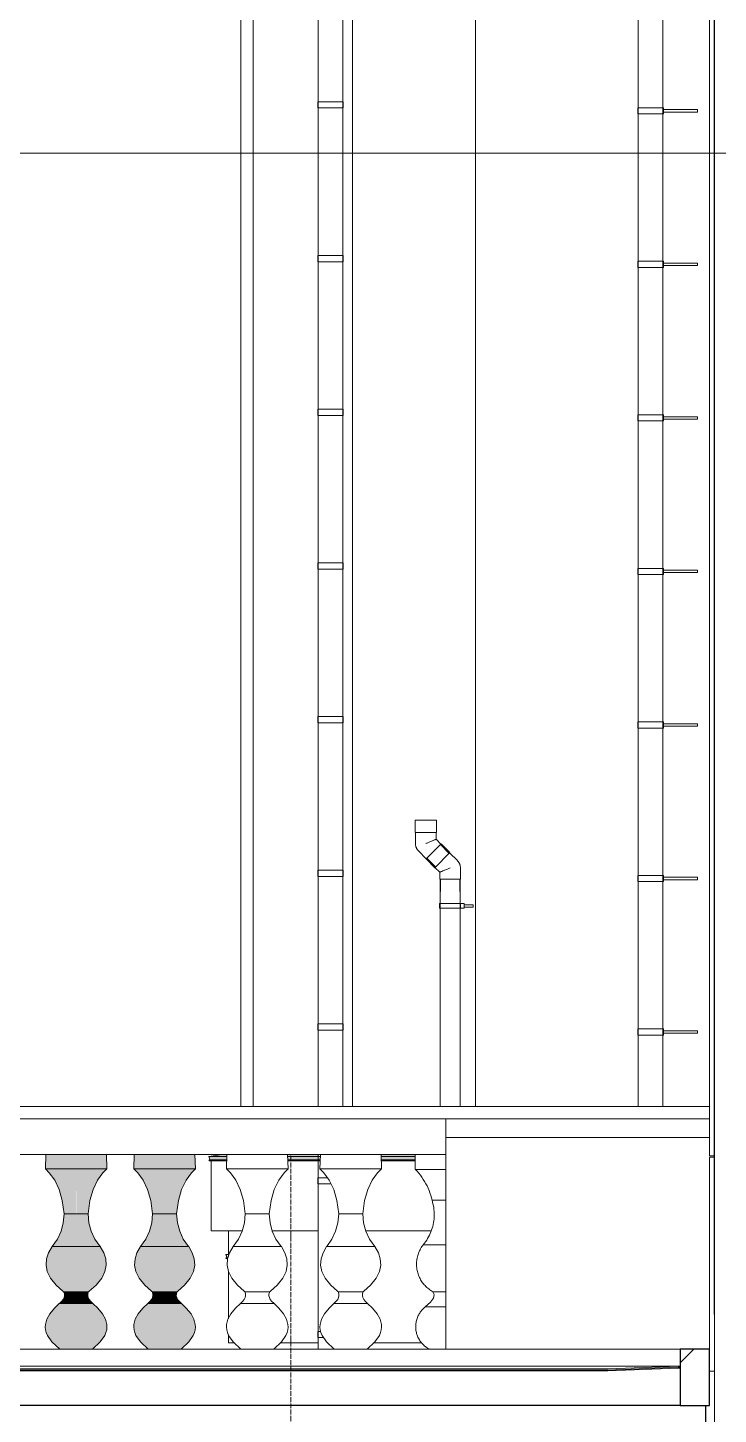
# Model space of a CAD drawing. Header units: millimetres. Extents: x -3929 to 624051, y 52832 to 514950.
# Drawn here: x 482656 to 485465, y 116471 to 122105 of the extents above; entities that cross this region are included whole.
import ezdxf

# ---------------------------------------------------------------- set-up
doc = ezdxf.new("R2010")
doc.units = ezdxf.units.MM
doc.linetypes.add('ADSK_Линия сетки', pattern=[25, 20, -2.5, 0, -2.5])
for name, color, linetype, lineweight in [('Крыша', 7, 'Continuous', 9), ('Обобщенные модели', 7, 'Continuous', 18), ('Ограждение', 7, 'Continuous', 9), ('Оси', 253, 'Continuous', 9), ('Отметки', 7, 'Continuous', 9), ('Перекрытие', 7, 'Continuous', 18), ('Стены внутренние', 7, 'Continuous', 18), ('Стены наружные', 7, 'Continuous', 18), ('Стены несущие', 7, 'Continuous', 30), ('Стены отделка', 7, 'Continuous', 30), ('Стены штриховка', 7, 'Continuous', 9), ('ШТРИХОВКА', 252, 'Continuous', 15)]:
    doc.layers.add(name, color=color, linetype=linetype, lineweight=lineweight)

# ---------------------------------------------------------------- blocks, each defined once
blk = doc.blocks.new('Водосток - Тип 1 _карниз больше 490мм_-5158564-Разрез 2-2')
at = {"layer": 'Обобщенные модели'}
for p, q in [((106.1, 15291.1), (106.1, 4975)), ((206.1, 4975), (206.1, 15291.1)), ((104.1, 9058.1), (104.1, 9033.1)), ((104.1, 9058.1), (156.1, 9058.1)), ((104.1, 9033.1), (156.1, 9033.1)), ((156.1, 9058.1), (208.1, 9058.1)), ((156.1, 9033.1), (208.1, 9033.1)), ((208.1, 9033.1), (208.1, 9058.1)), ((104.1, 8433.6), (104.1, 8408.6)), ((104.1, 8433.6), (156.1, 8433.6)), ((104.1, 8408.6), (156.1, 8408.6)), ((156.1, 8433.6), (208.1, 8433.6)), ((156.1, 8408.6), (208.1, 8408.6)), ((208.1, 8408.6), (208.1, 8433.6)), ((104.1, 7809.1), (104.1, 7784.1)), ((104.1, 7809.1), (156.1, 7809.1)), ((104.1, 7784.1), (156.1, 7784.1)), ((156.1, 7809.1), (208.1, 7809.1)), ((156.1, 7784.1), (208.1, 7784.1)), ((208.1, 7784.1), (208.1, 7809.1)), ((104.1, 7184.5), (104.1, 7159.5)), ((104.1, 7184.5), (156.1, 7184.5)), ((104.1, 7159.5), (156.1, 7159.5)), ((156.1, 7184.5), (208.1, 7184.5)), ((156.1, 7159.5), (208.1, 7159.5)), ((208.1, 7159.5), (208.1, 7184.5)), ((104.1, 6560), (104.1, 6535)), ((104.1, 6560), (156.1, 6560)), ((156.1, 6560), (208.1, 6560)), ((208.1, 6535), (208.1, 6560)), ((104.1, 6535), (156.1, 6535)), ((156.1, 6535), (208.1, 6535)), ((104.1, 5935.4), (104.1, 5910.4)), ((104.1, 5935.4), (156.1, 5935.4)), ((156.1, 5935.4), (208.1, 5935.4)), ((208.1, 5910.4), (208.1, 5935.4)), ((104.1, 5910.4), (156.1, 5910.4)), ((156.1, 5910.4), (208.1, 5910.4)), ((104.1, 5310.9), (104.1, 5285.9)), ((104.1, 5310.9), (156.1, 5310.9)), ((156.1, 5310.9), (208.1, 5310.9)), ((208.1, 5285.9), (208.1, 5310.9)), ((104.1, 5285.9), (156.1, 5285.9)), ((156.1, 5285.9), (208.1, 5285.9)), ((106.1, 4780.9), (106.1, 3990)), ((104.1, 4686.3), (104.1, 4661.3)), ((104.1, 4686.3), (143.6, 4686.3)), ((104.1, 4661.3), (156.1, 4661.3)), ((156.1, 4661.3), (159.3, 4661.3)), ((104.1, 4061.8), (104.1, 4036.8)), ((104.1, 4061.8), (115.4, 4061.8)), ((104.1, 4036.8), (126.1, 4036.8))]:
    blk.add_line(p, q, dxfattribs=at)
blk = doc.blocks.new('Баляина_9 - Баляина_1-1040725-Разрез 2-2')
at = {"layer": 'Ограждение', "true_color": 0xfbfbf4}
for points in [[(-897.5, 4722.4), (-878.4, 4722.4), (-878.4, 4780.9), (-1001.6, 4780.9), (-1003.4, 4722.4), (-917, 4722.4)], [(-878.4, 4722.4), (-753.3, 4722.4), (-755.1, 4780.9), (-878.4, 4780.9)], [(-925.9, 4539.1), (-878.4, 4539.1), (-878.4, 4722.4), (-1003.4, 4722.4), (-965, 4675.5), (-955.6, 4657.7), (-940.4, 4617.7), (-931.2, 4576.6), (-926.2, 4541.5)], [(-857.2, 4539.1), (-830.8, 4539.1), (-822.1, 4592.6), (-814.6, 4622.6), (-799.9, 4660), (-789.3, 4679.9), (-753.3, 4722.4), (-878.4, 4722.4), (-877.9, 4539.1), (-857.4, 4539.1)], [(-793.9, 4407.3), (-782.3, 4407.3), (-800.7, 4434.8), (-818.6, 4473.9), (-826.4, 4502.7), (-830.8, 4539.1), (-878.4, 4539.1), (-878.4, 4407.3), (-799.4, 4407.3)], [(-912, 4223.1), (-878.4, 4223.1), (-878.4, 4407.3), (-974.5, 4407.1), (-995.4, 4367.8), (-1000.4, 4330.4), (-995, 4304.9), (-984.4, 4282.1), (-977.1, 4270.8), (-968.8, 4260.5), (-937.2, 4230), (-927.7, 4223.1), (-914.7, 4223.1)], [(-862.2, 4223.1), (-829, 4223.1), (-816.9, 4232.1), (-785.4, 4263), (-771.8, 4283), (-765.1, 4296.7), (-760.1, 4308.6), (-756.1, 4331.5), (-761.7, 4370.5), (-782.3, 4407.3), (-878.4, 4407.3), (-878.4, 4223.1), (-866.5, 4223.1)], [(-940.1, 3990), (-878.4, 3990), (-878.4, 4174.7), (-947, 4174.7), (-977.9, 4142.6), (-987, 4129.9), (-995.4, 4114.9), (-999, 4105.5), (-1003.6, 4084), (-1000.7, 4061.7), (-992.7, 4041.3), (-981.2, 4024.9), (-965.2, 4007), (-945.2, 3990), (-940.3, 3990)], [(-898.6, 4174.7), (-878.4, 4174.7), (-878.4, 4223.1), (-927.7, 4223.1), (-925.9, 4211.9), (-926.8, 4201), (-928.8, 4195.9), (-934.5, 4187.3), (-944.4, 4177), (-947, 4174.7), (-900.9, 4174.7)], [(-842.8, 4174.7), (-809.7, 4174.7), (-822.4, 4187.4), (-827.9, 4195.7), (-829.3, 4199.7), (-830.9, 4210), (-830.6, 4215.1), (-829, 4223.1), (-878.4, 4223.1), (-878.4, 4174.7), (-852, 4174.7)], [(-831, 3990), (-811.5, 3990), (-785.5, 4013.5), (-769.8, 4032), (-762.1, 4044.7), (-754.4, 4067.5), (-753.1, 4084.4), (-760.5, 4113.2), (-767.2, 4125.9), (-779, 4142.9), (-790.4, 4155.4), (-809.7, 4174.7), (-878.4, 4174.7), (-878.4, 3990), (-831.5, 3990)]]:
    blk.add_hatch(color=7, dxfattribs=at).paths.add_polyline_path(points)
h = blk.add_hatch(color=7, dxfattribs=at)
h.paths.add_polyline_path([(-904.8, 4407.3), (-878.4, 4407.3), (-878.4, 4539.1), (-925.9, 4539.1), (-931, 4499.3), (-939.6, 4468.6), (-960.6, 4427.5), (-974.4, 4407.3), (-911.7, 4407.3)])
h.paths.add_polyline_path([(-927.5, 4499.3), (-927.5, 4499.3), (-926.2, 4530.3)])
at = {"layer": 'Ограждение'}
for p, q in [((-1001.6, 4780.9), (-1003.4, 4722.4)), ((-753.3, 4722.4), (-755.1, 4780.9)), ((-1003.4, 4722.4), (-878.4, 4722.4)), ((-878.4, 4722.4), (-753.3, 4722.4)), ((-927.1, 4539.1), (-878.4, 4539.1)), ((-878.4, 4539.1), (-829.6, 4539.1)), ((-975.9, 4407.3), (-878.4, 4407.3)), ((-878.4, 4407.3), (-780.9, 4407.3)), ((-947, 4174.7), (-878.4, 4174.7)), ((-929, 4223.1), (-878.4, 4223.1)), ((-878.4, 4223.1), (-827.7, 4223.1)), ((-878.4, 4174.7), (-809.7, 4174.7))]:
    blk.add_line(p, q, dxfattribs=at)
at = {"layer": 'Ограждение', "flags": 128}
for points in [[(-927.1, 4539.1), (-934.5, 4593.8), (-947.6, 4638.9), (-965.4, 4675.9), (-987.3, 4706.1), (-1003.4, 4722.4)], [(-829.6, 4539.1), (-822.2, 4593.8), (-809.1, 4638.9), (-791.3, 4675.9), (-769.4, 4706.1), (-753.3, 4722.4)], [(-975.9, 4407.3), (-954.5, 4437), (-939.6, 4468.8), (-930.5, 4503), (-927.1, 4539.1)], [(-780.9, 4407.3), (-802.3, 4437), (-817.1, 4468.8), (-826.2, 4503), (-829.6, 4539.1)], [(-959.3, 4249.5), (-982.3, 4277.8), (-995.5, 4305), (-1000.6, 4331.1), (-998.8, 4356.1), (-990.9, 4381), (-976.4, 4406.5), (-975.9, 4407.3)], [(-797.4, 4249.5), (-774.4, 4277.8), (-761.2, 4305), (-756.2, 4331.1), (-757.9, 4356.1), (-765.8, 4381), (-780.3, 4406.5), (-780.9, 4407.3)], [(-959.3, 4249.5), (-931.8, 4225.7), (-930.2, 4224.5), (-929.4, 4223.8), (-929.1, 4223.4), (-929, 4223.1)], [(-797.4, 4249.5), (-824.9, 4225.7), (-826.5, 4224.5), (-827.3, 4223.8), (-827.6, 4223.4), (-827.7, 4223.1)], [(-945.2, 3990), (-976.8, 4018.7), (-994.9, 4045.1), (-999.7, 4056.7), (-1002.6, 4067.9), (-1003.7, 4078.9), (-1003.2, 4089.7), (-997.6, 4111.3), (-985.6, 4133.4), (-966.4, 4156.7), (-947, 4174.7)], [(-938.2, 4182.9), (-945.1, 4176.4), (-947, 4174.7)], [(-938.2, 4182.9), (-931.3, 4191.4), (-927.6, 4198.9), (-926, 4205.9), (-926, 4212.8), (-927.6, 4219.8), (-929, 4223.1)], [(-818.5, 4182.9), (-825.4, 4191.4), (-829.1, 4198.9), (-830.8, 4205.9), (-830.7, 4212.8), (-829.1, 4219.8), (-827.7, 4223.1)], [(-818.5, 4182.9), (-811.6, 4176.4), (-809.7, 4174.7)], [(-811.5, 3990), (-779.9, 4018.7), (-761.8, 4045.1), (-757, 4056.7), (-754.1, 4067.9), (-753, 4078.9), (-753.5, 4089.7), (-759.2, 4111.3), (-771.1, 4133.4), (-790.4, 4156.7), (-809.7, 4174.7)]]:
    blk.add_lwpolyline(points, dxfattribs=at)
blk = doc.blocks.new('Баляина_11 - Баляина_1-1040763-Разрез 2-2')
at = {"layer": 'Ограждение', "true_color": 0xfbfbf4}
for points in [[(-557, 4722.4), (-518.4, 4722.4), (-518.4, 4780.9), (-641.6, 4780.9), (-643.4, 4722.4), (-566.8, 4722.4)], [(-444.8, 4722.4), (-393.3, 4722.4), (-395.1, 4780.9), (-518.4, 4780.9), (-518.4, 4722.4), (-456.6, 4722.4)], [(-528.9, 4539.1), (-518.4, 4539.1), (-518.4, 4722.4), (-643.4, 4722.4), (-605, 4675.5), (-595.6, 4657.7), (-580.4, 4617.7), (-571.2, 4576.6), (-565.9, 4539.1), (-529.8, 4539.1)], [(-497.2, 4539.1), (-470.8, 4539.1), (-462.1, 4592.6), (-454.6, 4622.6), (-439.9, 4660), (-429.3, 4679.9), (-393.3, 4722.4), (-518.4, 4722.4), (-517.9, 4539.1), (-497.4, 4539.1)], [(-451.3, 4407.3), (-422.3, 4407.3), (-440.7, 4434.8), (-458.6, 4473.9), (-466.4, 4502.7), (-470.8, 4539.1), (-518.4, 4539.1), (-518.4, 4407.3), (-455.7, 4407.3)], [(-549.1, 4223.1), (-518.4, 4223.1), (-518.4, 4407.3), (-614.5, 4407.1), (-635.4, 4367.8), (-640.4, 4330.4), (-635, 4304.9), (-622.8, 4279.4), (-617.1, 4270.8), (-606.6, 4258.3), (-577.2, 4230), (-566.8, 4223.1), (-554.7, 4223.1)], [(-518.4, 4223.1), (-469, 4223.1), (-455.7, 4233.3), (-424.7, 4264), (-411.8, 4283), (-405.1, 4296.7), (-400.1, 4308.6), (-396.1, 4331.5), (-401.7, 4370.5), (-422.3, 4407.3), (-518.4, 4407.3), (-518.4, 4226.2)], [(-544.8, 3990), (-518.4, 3990), (-518.4, 4174.7), (-587, 4174.7), (-617.9, 4142.6), (-627, 4129.9), (-635.4, 4114.9), (-639, 4105.5), (-643.6, 4084), (-640.7, 4061.7), (-632.7, 4041.3), (-621.2, 4024.9), (-605.2, 4007), (-585.2, 3990), (-556.4, 3990)], [(-577.9, 4174.7), (-518.4, 4174.7), (-518.4, 4223.1), (-567.7, 4223.1), (-565.9, 4211.9), (-566.9, 4200.7), (-568.8, 4195.9), (-574.5, 4187.3), (-584.4, 4177), (-586.1, 4174.7), (-581.8, 4174.7)], [(-455.7, 4174.7), (-450.2, 4175.1), (-462.4, 4187.4), (-467.9, 4195.7), (-469.3, 4199.7), (-470.9, 4210), (-470.6, 4215.1), (-469, 4223.1), (-518.4, 4223.1), (-518.4, 4174.7), (-456.6, 4174.7)], [(-456.4, 3990), (-451.5, 3990), (-425.5, 4013.5), (-409.8, 4032), (-402.1, 4044.7), (-394.4, 4067.5), (-393.1, 4084.4), (-400.5, 4113.2), (-407.2, 4125.9), (-419, 4142.9), (-430.4, 4155.4), (-449.7, 4174.7), (-518.4, 4174.7), (-518.4, 3990), (-456.6, 3990)]]:
    blk.add_hatch(color=7, dxfattribs=at).paths.add_polyline_path(points)
h = blk.add_hatch(color=7, dxfattribs=at)
h.paths.add_polyline_path([(-566.8, 4407.3), (-518.4, 4407.3), (-518.4, 4539.1), (-565.9, 4539.1), (-571, 4499.3), (-579.6, 4468.6), (-600.6, 4427.5), (-614.4, 4407.3), (-571.5, 4407.3)])
h.paths.add_polyline_path([(-567.5, 4499.3), (-567.5, 4499.3), (-566.8, 4516.5)])
at = {"layer": 'Ограждение'}
for p, q in [((-641.6, 4780.9), (-643.4, 4722.4)), ((-393.3, 4722.4), (-395.1, 4780.9)), ((-643.4, 4722.4), (-518.4, 4722.4)), ((-518.4, 4722.4), (-393.3, 4722.4)), ((-567.1, 4539.1), (-518.4, 4539.1)), ((-518.4, 4539.1), (-469.6, 4539.1)), ((-615.9, 4407.3), (-518.4, 4407.3)), ((-518.4, 4407.3), (-420.9, 4407.3)), ((-587, 4174.7), (-518.4, 4174.7)), ((-569, 4223.1), (-518.4, 4223.1)), ((-518.4, 4223.1), (-467.7, 4223.1)), ((-518.4, 4174.7), (-449.7, 4174.7))]:
    blk.add_line(p, q, dxfattribs=at)
at = {"layer": 'Ограждение', "flags": 128}
for points in [[(-567.1, 4539.1), (-574.5, 4593.8), (-587.6, 4638.9), (-605.4, 4675.9), (-627.3, 4706.1), (-643.4, 4722.4)], [(-469.6, 4539.1), (-462.2, 4593.8), (-449.1, 4638.9), (-431.3, 4675.9), (-409.4, 4706.1), (-393.3, 4722.4)], [(-615.9, 4407.3), (-594.5, 4437), (-579.6, 4468.8), (-570.5, 4503), (-567.1, 4539.1)], [(-420.9, 4407.3), (-442.3, 4437), (-457.1, 4468.8), (-466.2, 4503), (-469.6, 4539.1)], [(-599.3, 4249.5), (-622.3, 4277.8), (-635.5, 4305), (-640.6, 4331.1), (-638.8, 4356.1), (-630.9, 4381), (-616.4, 4406.5), (-615.9, 4407.3)], [(-437.4, 4249.5), (-414.4, 4277.8), (-401.2, 4305), (-396.2, 4331.1), (-397.9, 4356.1), (-405.8, 4381), (-420.3, 4406.5), (-420.9, 4407.3)], [(-599.3, 4249.5), (-571.8, 4225.7), (-570.2, 4224.5), (-569.4, 4223.8), (-569.1, 4223.4), (-569, 4223.1)], [(-437.4, 4249.5), (-464.9, 4225.7), (-466.5, 4224.5), (-467.3, 4223.8), (-467.6, 4223.4), (-467.7, 4223.1)], [(-585.2, 3990), (-616.8, 4018.7), (-634.9, 4045.1), (-639.7, 4056.7), (-642.6, 4067.9), (-643.7, 4078.9), (-643.2, 4089.7), (-637.6, 4111.3), (-625.6, 4133.4), (-606.4, 4156.7), (-587, 4174.7)], [(-578.2, 4182.9), (-585.1, 4176.4), (-587, 4174.7)], [(-578.2, 4182.9), (-571.3, 4191.4), (-567.6, 4198.9), (-566, 4205.9), (-566, 4212.8), (-567.6, 4219.8), (-569, 4223.1)], [(-458.5, 4182.9), (-465.4, 4191.4), (-469.1, 4198.9), (-470.8, 4205.9), (-470.7, 4212.8), (-469.1, 4219.8), (-467.7, 4223.1)], [(-458.5, 4182.9), (-451.6, 4176.4), (-449.7, 4174.7)], [(-451.5, 3990), (-419.9, 4018.7), (-401.8, 4045.1), (-397, 4056.7), (-394.1, 4067.9), (-393, 4078.9), (-393.5, 4089.7), (-399.2, 4111.3), (-411.1, 4133.4), (-430.4, 4156.7), (-449.7, 4174.7)]]:
    blk.add_lwpolyline(points, dxfattribs=at)
blk = doc.blocks.new('Баляина_12 - Баляина_1-1040782-Разрез 2-2')
at = {"layer": 'Ограждение'}
for p, q in [((-264.8, 4780.9), (-266.7, 4722.4)), ((-16.5, 4722.4), (-18.3, 4780.9)), ((-266.7, 4722.4), (-141.6, 4722.4)), ((-141.6, 4722.4), (-16.5, 4722.4)), ((-190.3, 4539.1), (-141.6, 4539.1)), ((-141.6, 4539.1), (-92.8, 4539.1)), ((-239.1, 4407.3), (-141.6, 4407.3)), ((-141.6, 4407.3), (-44.1, 4407.3)), ((-210.2, 4174.7), (-141.6, 4174.7)), ((-192.2, 4223.1), (-141.6, 4223.1)), ((-141.6, 4223.1), (-91, 4223.1)), ((-141.6, 4174.7), (-72.9, 4174.7))]:
    blk.add_line(p, q, dxfattribs=at)
at = {"layer": 'Ограждение', "flags": 128}
for points in [[(-190.3, 4539.1), (-197.7, 4593.8), (-210.8, 4638.9), (-228.6, 4675.9), (-250.5, 4706.1), (-266.7, 4722.4)], [(-92.8, 4539.1), (-85.4, 4593.8), (-72.3, 4638.9), (-54.5, 4675.9), (-32.6, 4706.1), (-16.5, 4722.4)], [(-239.1, 4407.3), (-217.7, 4437), (-202.8, 4468.8), (-193.7, 4503), (-190.3, 4539.1)], [(-44.1, 4407.3), (-65.5, 4437), (-80.4, 4468.8), (-89.4, 4503), (-92.8, 4539.1)], [(-222.5, 4249.5), (-245.5, 4277.8), (-258.7, 4305), (-263.8, 4331.1), (-262, 4356.1), (-254.1, 4381), (-239.6, 4406.5), (-239.1, 4407.3)], [(-60.7, 4249.5), (-37.7, 4277.8), (-24.4, 4305), (-19.4, 4331.1), (-21.1, 4356.1), (-29.1, 4381), (-43.5, 4406.5), (-44.1, 4407.3)], [(-222.5, 4249.5), (-195, 4225.7), (-193.4, 4224.5), (-192.7, 4223.8), (-192.3, 4223.4), (-192.2, 4223.1)], [(-60.7, 4249.5), (-88.2, 4225.7), (-89.7, 4224.5), (-90.5, 4223.8), (-90.8, 4223.4), (-91, 4223.1)], [(-208.4, 3990), (-240, 4018.7), (-258.2, 4045.1), (-262.9, 4056.7), (-265.8, 4067.9), (-266.9, 4078.9), (-266.4, 4089.7), (-260.8, 4111.3), (-248.8, 4133.4), (-229.6, 4156.7), (-210.2, 4174.7)], [(-201.4, 4182.9), (-208.4, 4176.4), (-210.2, 4174.7)], [(-201.4, 4182.9), (-194.5, 4191.4), (-190.8, 4198.9), (-189.2, 4205.9), (-189.2, 4212.8), (-190.9, 4219.8), (-192.2, 4223.1)], [(-81.7, 4182.9), (-88.6, 4191.4), (-92.3, 4198.9), (-94, 4205.9), (-93.9, 4212.8), (-92.3, 4219.8), (-91, 4223.1)], [(-81.7, 4182.9), (-74.8, 4176.4), (-72.9, 4174.7)], [(-74.8, 3990), (-43.2, 4018.7), (-25, 4045.1), (-20.2, 4056.7), (-17.3, 4067.9), (-16.2, 4078.9), (-16.7, 4089.7), (-22.4, 4111.3), (-34.3, 4133.4), (-53.6, 4156.7), (-72.9, 4174.7)]]:
    blk.add_lwpolyline(points, dxfattribs=at)
blk = doc.blocks.new('Баляина_13 - Баляина_1-1040801-Разрез 2-2')
at = {"layer": 'Ограждение'}
for p, q in [((115.2, 4780.9), (113.3, 4722.4)), ((363.5, 4722.4), (361.7, 4780.9)), ((113.3, 4722.4), (238.4, 4722.4)), ((238.4, 4722.4), (363.5, 4722.4)), ((189.7, 4539.1), (238.4, 4539.1)), ((238.4, 4539.1), (287.2, 4539.1)), ((140.9, 4407.3), (238.4, 4407.3)), ((238.4, 4407.3), (335.9, 4407.3)), ((169.8, 4174.7), (238.4, 4174.7)), ((187.8, 4223.1), (238.4, 4223.1)), ((238.4, 4223.1), (289, 4223.1)), ((238.4, 4174.7), (307.1, 4174.7))]:
    blk.add_line(p, q, dxfattribs=at)
at = {"layer": 'Ограждение', "flags": 128}
for points in [[(189.7, 4539.1), (182.3, 4593.8), (169.2, 4638.9), (151.4, 4675.9), (129.5, 4706.1), (113.3, 4722.4)], [(287.2, 4539.1), (294.6, 4593.8), (307.7, 4638.9), (325.5, 4675.9), (347.4, 4706.1), (363.5, 4722.4)], [(140.9, 4407.3), (162.3, 4437), (177.2, 4468.8), (186.3, 4503), (189.7, 4539.1)], [(335.9, 4407.3), (314.5, 4437), (299.6, 4468.8), (290.6, 4503), (287.2, 4539.1)], [(157.5, 4249.5), (134.5, 4277.8), (121.3, 4305), (116.2, 4331.1), (118, 4356.1), (125.9, 4381), (140.4, 4406.5), (140.9, 4407.3)], [(319.3, 4249.5), (342.3, 4277.8), (355.6, 4305), (360.6, 4331.1), (358.9, 4356.1), (350.9, 4381), (336.5, 4406.5), (335.9, 4407.3)], [(157.5, 4249.5), (185, 4225.7), (186.6, 4224.5), (187.3, 4223.8), (187.7, 4223.4), (187.8, 4223.1)], [(319.3, 4249.5), (291.8, 4225.7), (290.3, 4224.5), (289.5, 4223.8), (289.2, 4223.4), (289, 4223.1)], [(171.6, 3990), (140, 4018.7), (121.8, 4045.1), (117.1, 4056.7), (114.2, 4067.9), (113.1, 4078.9), (113.6, 4089.7), (119.2, 4111.3), (131.2, 4133.4), (150.4, 4156.7), (169.8, 4174.7)], [(178.6, 4182.9), (171.6, 4176.4), (169.8, 4174.7)], [(178.6, 4182.9), (185.5, 4191.4), (189.2, 4198.9), (190.8, 4205.9), (190.8, 4212.8), (189.1, 4219.8), (187.8, 4223.1)], [(298.3, 4182.9), (291.4, 4191.4), (287.7, 4198.9), (286, 4205.9), (286.1, 4212.8), (287.7, 4219.8), (289, 4223.1)], [(298.3, 4182.9), (305.2, 4176.4), (307.1, 4174.7)], [(305.2, 3990), (336.8, 4018.7), (355, 4045.1), (359.8, 4056.7), (362.7, 4067.9), (363.8, 4078.9), (363.3, 4089.7), (357.6, 4111.3), (345.7, 4133.4), (326.4, 4156.7), (307.1, 4174.7)]]:
    blk.add_lwpolyline(points, dxfattribs=at)
blk = doc.blocks.new('Балясина_1_10 - Балясина_1_2-1040828-Разрез 2-2')
at = {"layer": 'Ограждение'}
for p, q in [((500.9, 4780.9), (500.9, 4720.1)), ((500.9, 4720.1), (624.7, 4720.1)), ((624.7, 4594.5), (569.1, 4594.5)), ((624.7, 4413.7), (533.7, 4413.7)), ((624.7, 4223.1), (572.9, 4223.1)), ((624.7, 4161.4), (541.8, 4161.4))]:
    blk.add_line(p, q, dxfattribs=at)
at = {"layer": 'Ограждение', "flags": 128}
for points in [[(569.1, 4594.5), (566.7, 4604.6), (563.9, 4614.5), (560.7, 4624.2), (557.1, 4633.9), (553.1, 4643.4), (548.8, 4652.7), (544, 4661.9), (539, 4670.8), (533.5, 4679.6), (527.7, 4688.1), (521.6, 4696.4), (515.2, 4704.4), (508.4, 4712.2), (501.3, 4719.6), (500.9, 4720.1)], [(533.7, 4413.7), (538.5, 4419.7), (543.1, 4425.9), (547.4, 4432.3), (551.4, 4438.9), (555.2, 4445.6), (558.7, 4452.5), (561.9, 4459.4), (564.9, 4466.6), (567.5, 4473.8), (569.9, 4481.1), (572, 4488.5), (573.7, 4496), (575.2, 4503.6), (576.4, 4511.2), (577.2, 4518.9), (577.8, 4526.5), (578, 4534.2), (578, 4541.9), (577.6, 4549.6), (576.9, 4557.3), (576, 4564.9), (574.7, 4572.5), (573.1, 4580.1), (571.2, 4587.5), (569.1, 4594.5)], [(572.9, 4223.1), (568.4, 4225.6), (564.1, 4228.3), (559.9, 4231.1), (555.8, 4234.1), (551.9, 4237.2), (548, 4240.5), (544.3, 4244), (540.8, 4247.6), (537.4, 4251.4), (534.1, 4255.2), (531, 4259.2), (528.1, 4263.4), (525.3, 4267.6), (522.7, 4271.9), (520.3, 4276.4), (518, 4280.9), (516, 4285.6), (514.1, 4290.3), (512.4, 4295), (510.9, 4299.9), (509.6, 4304.8), (508.5, 4309.7), (507.6, 4314.7), (506.9, 4319.7), (506.4, 4324.8), (506.1, 4329.8), (506.1, 4334.9), (506.2, 4339.9), (506.5, 4345), (507, 4350), (507.7, 4355.1), (508.6, 4360), (509.7, 4365), (511, 4369.9), (512.5, 4374.7), (514.2, 4379.5), (516.1, 4384.2), (518.2, 4388.8), (520.4, 4393.3), (522.9, 4397.8), (525.5, 4402.1), (528.3, 4406.4), (531.2, 4410.5), (533.7, 4413.7)], [(541.8, 4161.4), (562.9, 4180.3), (575.2, 4196.9), (578.5, 4211.2), (572.9, 4223.1)], [(572.9, 4223.1), (578.5, 4211.2), (575.2, 4196.9), (562.9, 4180.3), (541.8, 4161.4)], [(557.4, 3990), (555.9, 3990.8), (552.3, 3992.9), (548.9, 3995), (545.5, 3997.4), (542.2, 3999.8), (539, 4002.4), (535.9, 4005.2), (533, 4008), (530.1, 4011), (527.4, 4014), (524.8, 4017.2), (522.3, 4020.5), (519.9, 4023.9), (517.7, 4027.3), (515.7, 4030.9), (513.7, 4034.5), (512, 4038.2), (510.3, 4042), (508.9, 4045.8), (507.5, 4049.7), (506.4, 4053.7), (505.4, 4057.6), (504.5, 4061.7), (503.8, 4065.7), (503.3, 4069.8), (503, 4073.9), (502.8, 4078), (502.7, 4082.1), (502.9, 4086.2), (503.2, 4090.3), (503.6, 4094.4), (504.2, 4098.5), (505, 4102.5), (506, 4106.5), (507.1, 4110.5), (508.4, 4114.4), (509.8, 4118.2), (511.3, 4122), (513.1, 4125.8), (514.9, 4129.4), (517, 4133), (519.1, 4136.5), (521.4, 4139.9), (523.8, 4143.2), (526.4, 4146.4), (529.1, 4149.5), (531.9, 4152.5), (534.8, 4155.4), (537.9, 4158.2), (541, 4160.8), (541.8, 4161.4)]]:
    blk.add_lwpolyline(points, dxfattribs=at)
blk = doc.blocks.new('Ограждение - Ограждение-2756656-Разрез 2-2')
at = {"layer": 'Ограждение', "true_color": 0x373f43}
h = blk.add_hatch(color=149, dxfattribs=at)
h.paths.add_polyline_path([(94.6, 4757.7), (114.5, 4758.6), (111.3, 4759.2), (-17.7, 4759.2), (-16.5, 4757.7), (-15.6, 4757.7)])
h.paths.add_polyline_path([(500.9, 4757.7), (500.9, 4759.2), (362.3, 4759.2), (363.5, 4757.7), (425.3, 4757.7)])
h.paths.add_polyline_path([(-338.5, 4757.7), (-265.5, 4757.7), (-265.5, 4759.2), (-337.4, 4758.2), (-338.7, 4757.7)])
h = blk.add_hatch(color=149, dxfattribs=at)
h.paths.add_polyline_path([(-338.5, 4773.1), (-265.1, 4773.1), (-264.8, 4780.9), (-284.8, 4780.9), (-337.2, 4773.3)])
h.paths.add_polyline_path([(-15.6, 4773.1), (112.8, 4773.8), (107.8, 4775.5), (106.1, 4777.4), (106.1, 4780.9), (-18.3, 4780.9), (-18.1, 4773.1), (-16.5, 4773.1)])
h.paths.add_polyline_path([(500.9, 4773.1), (500.9, 4780.9), (361.7, 4780.9), (361.9, 4773.1), (425.3, 4773.1)])
h = blk.add_hatch(color=149, dxfattribs=at)
h.paths.add_polyline_path([(106.1, 4754.5), (114.4, 4754.5), (113.3, 4757.7), (-17.6, 4757.7), (-16.5, 4754.5), (94.6, 4754.5)])
h.paths.add_polyline_path([(500.9, 4754.5), (500.9, 4757.7), (362.4, 4757.7), (363.5, 4754.5), (425.3, 4754.5)])
h.paths.add_polyline_path([(-337.5, 4754.5), (-265.6, 4754.5), (-266.7, 4757.7), (-338.5, 4757.1)])
h = blk.add_hatch(color=149, dxfattribs=at)
h.paths.add_polyline_path([(94.6, 4759.2), (113.3, 4759.5), (114.9, 4770), (114.9, 4773.1), (-18.1, 4773.1), (-17.7, 4759.2), (-15.6, 4759.2)])
h.paths.add_polyline_path([(-334.5, 4759.2), (-265.5, 4759.2), (-265.1, 4773.1), (-338.3, 4772.3), (-337.2, 4768.6)])
h.paths.add_polyline_path([(500.9, 4759.2), (500.9, 4773.1), (361.9, 4773.1), (362.3, 4759.2), (425.3, 4759.2)])
at = {"layer": 'Ограждение'}
for p, q in [((-338.7, 4757.7), (-334.5, 4759.2)), ((-337.5, 4754.5), (-338.7, 4757.7)), ((-265.5, 4757.7), (-338.7, 4757.7)), ((-338.5, 4773.1), (-284.8, 4780.9)), ((-334.5, 4759.2), (-338.5, 4773.1)), ((-265.1, 4773.1), (-338.5, 4773.1)), ((-265.6, 4754.5), (-337.5, 4754.5)), ((-265.5, 4759.2), (-334.5, 4759.2)), ((114.9, 4773.1), (-18.1, 4773.1)), ((113.3, 4759.2), (-17.7, 4759.2)), ((114.5, 4757.7), (-17.6, 4757.7)), ((114.4, 4754.5), (-17.5, 4754.5)), ((500.9, 4773.1), (361.9, 4773.1)), ((500.9, 4759.2), (362.3, 4759.2)), ((500.9, 4757.7), (362.4, 4757.7)), ((500.9, 4754.5), (362.5, 4754.5))]:
    blk.add_line(p, q, dxfattribs=at)
blk = doc.blocks.new('Водосток - Тип 1 _карниз больше 490мм_-5161094-Разрез 2-2')
at = {"layer": 'Обобщенные модели'}
for p, q in [((1408.2, 15259.5), (1408.2, 4975)), ((1508.2, 4975), (1508.2, 15259.5)), ((1406.2, 9033.9), (1406.2, 9008.9)), ((1406.2, 9033.9), (1510.2, 9033.9)), ((1648.2, 9026.4), (1508.2, 9026.4)), ((1508.2, 9016.4), (1648.2, 9016.4)), ((1510.2, 9008.9), (1510.2, 9033.9)), ((1648.2, 9021.4), (1648.2, 9026.4)), ((1648.2, 9016.4), (1648.2, 9021.4)), ((1406.2, 9008.9), (1510.2, 9008.9)), ((1406.2, 8410), (1406.2, 8385)), ((1406.2, 8410), (1510.2, 8410)), ((1648.2, 8402.5), (1508.2, 8402.5)), ((1510.2, 8385), (1510.2, 8410)), ((1648.2, 8397.5), (1648.2, 8402.5)), ((1648.2, 8392.5), (1648.2, 8397.5)), ((1406.2, 8385), (1510.2, 8385)), ((1508.2, 8392.5), (1648.2, 8392.5)), ((1406.2, 7786.2), (1406.2, 7761.2)), ((1406.2, 7786.2), (1510.2, 7786.2)), ((1648.2, 7778.7), (1508.2, 7778.7)), ((1510.2, 7761.2), (1510.2, 7786.2)), ((1648.2, 7773.7), (1648.2, 7778.7)), ((1406.2, 7761.2), (1510.2, 7761.2)), ((1508.2, 7768.7), (1648.2, 7768.7)), ((1648.2, 7768.7), (1648.2, 7773.7)), ((1406.2, 7162.4), (1406.2, 7137.4)), ((1406.2, 7162.4), (1510.2, 7162.4)), ((1510.2, 7137.4), (1510.2, 7162.4)), ((1406.2, 7137.4), (1510.2, 7137.4)), ((1648.2, 7154.9), (1508.2, 7154.9)), ((1508.2, 7144.9), (1648.2, 7144.9)), ((1648.2, 7149.9), (1648.2, 7154.9)), ((1648.2, 7144.9), (1648.2, 7149.9)), ((1406.2, 6538.6), (1406.2, 6513.6)), ((1406.2, 6538.6), (1510.2, 6538.6)), ((1510.2, 6513.6), (1510.2, 6538.6)), ((1406.2, 6513.6), (1510.2, 6513.6)), ((1648.2, 6531.1), (1508.2, 6531.1)), ((1508.2, 6521.1), (1648.2, 6521.1)), ((1648.2, 6526.1), (1648.2, 6531.1)), ((1648.2, 6521.1), (1648.2, 6526.1)), ((1406.2, 5914.8), (1406.2, 5889.8)), ((1406.2, 5914.8), (1510.2, 5914.8)), ((1406.2, 5889.8), (1510.2, 5889.8)), ((1648.2, 5907.3), (1508.2, 5907.3)), ((1508.2, 5897.3), (1648.2, 5897.3)), ((1510.2, 5889.8), (1510.2, 5914.8)), ((1648.2, 5902.3), (1648.2, 5907.3)), ((1648.2, 5897.3), (1648.2, 5902.3)), ((1406.2, 5291), (1406.2, 5266)), ((1406.2, 5291), (1510.2, 5291)), ((1406.2, 5266), (1510.2, 5266)), ((1648.2, 5283.5), (1508.2, 5283.5)), ((1508.2, 5273.5), (1648.2, 5273.5)), ((1510.2, 5266), (1510.2, 5291)), ((1648.2, 5278.5), (1648.2, 5283.5)), ((1648.2, 5273.5), (1648.2, 5278.5))]:
    blk.add_line(p, q, dxfattribs=at)
blk = doc.blocks.new('Ограждение - Ограждение-4653709-Разрез 2-2')
at = {"layer": 'Ограждение', "true_color": 0x373f43}
blk.add_hatch(color=149, dxfattribs=at).paths.add_polyline_path([(-263.9, 4360.8), (-268.1, 4373.2), (-269.2, 4373.2), (-265.1, 4361.4)])
at = {"layer": 'Ограждение'}
for p, q in [((-258.9, 4375.8), (-269.4, 4373.9)), ((-269.4, 4373.9), (-265.1, 4361.4)), ((-269.4, 4359.9), (-265.1, 4361.4)), ((-265.1, 4361.4), (-269.4, 4359.9)), ((-268.4, 4357.1), (-269.4, 4359.9)), ((-269.4, 4359.9), (-268.4, 4357.1)), ((-265.6, 4358.1), (-268.4, 4357.1)), ((-268.4, 4357.1), (-265.6, 4358.1)), ((-263.9, 4360.8), (-268.2, 4359.3)), ((-268.2, 4359.3), (-263.9, 4360.8)), ((-268.2, 4359.3), (-267.8, 4358.3)), ((-267.8, 4358.3), (-268.2, 4359.3)), ((-268.1, 4373.2), (-258.9, 4374.8)), ((-263.9, 4360.8), (-268.1, 4373.2)), ((-267.8, 4358.3), (-265.9, 4359)), ((-265.9, 4359), (-267.8, 4358.3)), ((-265.9, 4359), (-265.6, 4358.1)), ((-265.6, 4358.1), (-265.9, 4359))]:
    blk.add_line(p, q, dxfattribs=at)
blk = doc.blocks.new('TN_ПВС 125-82_Водосточная труба - TN_ПВС 125-82_Водосточная труба-7278533-Разрез 2-2')
at = {"layer": 'Обобщенные модели'}
for p, q in [((601.7, 5900), (601.7, 4975)), ((683.9, 4975), (683.9, 5900))]:
    blk.add_line(p, q, dxfattribs=at)
blk = doc.blocks.new('_ Хомут универсальный - _ Хомут универсальный-2851609-Разрез 2-2')
at = {"layer": 'Обобщенные модели'}
for p, q in [((599.6, 5800), (599.6, 5781)), ((685, 5800), (599.7, 5800)), ((599.7, 5781), (685, 5781)), ((685, 5800), (699.6, 5800)), ((685, 5781), (685, 5800)), ((699.6, 5781), (685, 5781)), ((699.6, 5781), (699.6, 5800)), ((736.1, 5795.5), (699.6, 5795.5)), ((699.6, 5785.5), (736.1, 5785.5)), ((736.1, 5790.5), (736.1, 5795.5)), ((736.1, 5785.5), (736.1, 5790.5))]:
    blk.add_line(p, q, dxfattribs=at)
blk = doc.blocks.new('_ Колено трубы 135 - _ Колено трубы 135-2851610-Разрез 2-2')
at = {"layer": 'Обобщенные модели'}
for p, q in [((606.3, 6042.9), (544.9, 5981.5)), ((641.6, 6007.5), (606.3, 6042.9)), ((544.9, 5981.5), (580.3, 5946.1)), ((580.3, 5946.1), (641.6, 6007.5)), ((672.5, 5974.7), (640.6, 6006.5)), ((581.2, 5947.1), (600.8, 5927.6)), ((600.8, 5927.6), (600.8, 5900)), ((684.8, 5900), (684.8, 5945)), ((600.8, 5900), (642.8, 5900)), ((604, 5900), (604, 5849.7)), ((642.8, 5900), (684.8, 5900)), ((681.6, 5849.7), (681.6, 5900))]:
    blk.add_line(p, q, dxfattribs=at)
at = {"layer": 'Обобщенные модели', "flags": 128}
blk.add_lwpolyline([(684.8, 5945), (684.7, 5946.7), (684.6, 5948.4), (684.5, 5950), (684.2, 5951.7), (683.9, 5953.3), (683.6, 5955), (683.1, 5956.6), (682.6, 5958.2), (682.1, 5959.8), (681.4, 5961.4), (680.8, 5962.9), (680, 5964.4), (679.2, 5965.9), (678.3, 5967.3), (677.4, 5968.7), (676.5, 5970.1), (675.4, 5971.4), (674.3, 5972.7), (673.2, 5973.9), (672.5, 5974.7)], dxfattribs=at)
at = {"layer": 'Обобщенные модели'}
blk.add_open_spline([(600.8, 5927.6), (600.8, 5927.6), (601.7, 5928), (606, 5929.8), (611.6, 5932.1), (617.1, 5934.4), (623.2, 5936.9), (631.8, 5940.4), (639.1, 5943.5), (642.8, 5945)], degree=3, knots=[0.5, 0.5, 0.5, 0.5, 0.5833333, 0.6666667, 0.75, 0.7916667, 0.8333333, 0.9166667, 1, 1, 1, 1], dxfattribs=at)
blk = doc.blocks.new('_ Колено трубы 135 - _ Колено трубы 135-V294-Разрез 2-2')
at = {"layer": 'Обобщенные модели'}
for p, q in [((500.4, 6139), (500.4, 6089)), ((587.2, 6139), (500.4, 6139)), ((500.4, 6089), (587.2, 6089)), ((501.8, 6089), (501.8, 6044)), ((585.8, 6061.4), (585.8, 6089)), ((587.2, 6089), (587.2, 6139)), ((605.3, 6041.9), (585.8, 6061.4)), ((638.6, 6004.1), (603, 6039.6)), ((514.1, 6014.3), (545.9, 5982.5)), ((548.2, 5984.7), (583.7, 5949.2))]:
    blk.add_line(p, q, dxfattribs=at)
at = {"layer": 'Обобщенные модели', "flags": 128}
blk.add_lwpolyline([(501.8, 6044), (501.8, 6042.3), (501.9, 6040.6), (502.1, 6039), (502.3, 6037.3), (502.6, 6035.7), (503, 6034), (503.4, 6032.4), (503.9, 6030.8), (504.5, 6029.2), (505.1, 6027.6), (505.8, 6026.1), (506.5, 6024.6), (507.3, 6023.1), (508.2, 6021.7), (509.1, 6020.3), (510.1, 6018.9), (511.1, 6017.6), (512.2, 6016.3), (513.3, 6015.1), (514.1, 6014.3)], dxfattribs=at)
at = {"layer": 'Обобщенные модели'}
blk.add_open_spline([(543.8, 6044), (547.4, 6045.5), (554.8, 6048.5), (563.3, 6052.1), (569.4, 6054.6), (574.9, 6056.9), (580.6, 6059.2), (584.8, 6061), (585.8, 6061.4), (585.8, 6061.4)], degree=3, knots=[0, 0, 0, 0, 0.0833333, 0.1666667, 0.2083333, 0.25, 0.3333333, 0.4166667, 0.5, 0.5, 0.5, 0.5], dxfattribs=at)

msp = doc.modelspace()

# ---------------------------------------------------------------- hatches: boundary and pattern name
at = {"layer": 'Крыша'}
for points in [[(483592.211, 116650.793), (485038.204, 116651.656), (485309.344, 116661.733), (485309.344, 116665.933), (485300.568, 116665.902), (485015.618, 116654.994), (481729.267, 116655.206), (481685.559, 116665.933), (481685.559, 116661.608), (481731.356, 116650.793), (483542.211, 116650.793)], [(482164.262, 116647.793), (485038.204, 116648.653), (485309.344, 116658.733), (485309.344, 116661.733), (485300.568, 116661.699), (485015.674, 116650.793), (481729.267, 116650.882), (481685.559, 116661.608), (481685.559, 116658.519), (481731.356, 116647.793), (482152.535, 116647.793)]]:
    msp.add_hatch(color=256, dxfattribs=at).paths.add_polyline_path(points)
at = {"layer": 'ШТРИХОВКА'}
h = msp.add_hatch(dxfattribs=at)
h.set_pattern_fill('FP_18', color=252, style=0, pattern_type=2)
h.set_pattern_definition([(45, (492818, 121045.93), (-235.732, 235.732), []), (45, (492975.17, 121045.93), (-235.732, 235.732), [])])
h.paths.add_polyline_path([(485416.008, 116505.933), (485429.344, 116505.933), (485429.344, 116735.933), (485309.344, 116735.933), (485309.344, 116505.933), (485414.54, 116505.933)])

# ---------------------------------------------------------------- linework, layer by layer
at = {"layer": 'Крыша'}
for p, q in [((481685.559, 116665.933), (485309.344, 116665.933)), ((485015.618, 116654.994), (481730.132, 116654.994)), ((485301.368, 116665.933), (485015.618, 116654.994))]:
    msp.add_line(p, q, dxfattribs=at)
at = {"layer": 'Крыша', "lineweight": 18}
for p, q in [((485015.715, 116647.793), (481729.267, 116647.793)), ((485015.674, 116650.793), (481729.627, 116650.793)), ((485301.449, 116661.733), (485015.674, 116650.793)), ((485301.506, 116658.733), (485015.715, 116647.793)), ((485309.344, 116661.733), (485301.449, 116661.733)), ((485309.344, 116658.733), (485301.506, 116658.733))]:
    msp.add_line(p, q, dxfattribs=at)
at = {"layer": 'Оси', "linetype": 'ADSK_Линия сетки'}
msp.add_line((483726.112, 107157.883), (483726.112, 117526.814), dxfattribs=at)
at = {"layer": 'Отметки', "lineweight": 5}
msp.add_line((485931.748, 121595.933), (482171.084, 121595.933), dxfattribs=at)
at = {"layer": 'Перекрытие'}
for p, q in [((481545.559, 117720.933), (485429.344, 117720.933)), ((482241.64, 117671.814), (484355.82, 117671.814)), ((485429.344, 117670.933), (482244.098, 117670.933)), ((484355.82, 117671.814), (484355.82, 117595.548)), ((484355.82, 117526.814), (482241.64, 117526.814))]:
    msp.add_line(p, q, dxfattribs=at)
at = {"layer": 'Перекрытие', "lineweight": 30}
for p, q in [((485309.344, 116505.933), (481165.559, 116505.933)), ((485414.54, 116385.933), (485414.54, 116505.933))]:
    msp.add_line(p, q, dxfattribs=at)
at = {"layer": 'Стены внутренние'}
msp.add_line((485309.344, 116735.933), (481685.559, 116735.933), dxfattribs=at)
at = {"layer": 'Стены наружные'}
for p, q in [((483572.211, 124645.933), (483572.211, 117720.933)), ((485448.344, 124665.933), (485448.344, 117720.933)), ((485429.344, 117520.933), (485429.344, 124445.933)), ((483977.191, 124037.97), (483977.191, 117720.933)), ((484477.191, 117720.933), (484477.191, 124037.97)), ((483522.211, 117720.933), (483522.211, 123890.933)), ((485449.344, 121595.933), (485449.344, 123855.933)), ((485449.344, 117720.933), (485448.344, 117720.933)), ((485429.344, 117595.548), (484355.82, 117595.548)), ((484355.82, 117595.548), (484355.82, 116735.933)), ((483402.211, 117500.456), (483402.211, 117215.933)), ((485449.344, 117520.933), (485429.344, 117520.933)), ((485448.344, 117515.933), (485448.344, 117520.933)), ((483402.211, 117215.933), (483528.678, 117215.933)), ((483472.211, 117111.575), (483472.211, 117215.933)), ((483650.426, 117215.933), (483837.211, 117215.933)), ((484030.426, 117215.933), (484295.819, 117215.933)), ((483472.211, 116860.222), (483472.211, 117052.465)), ((483472.211, 116760.933), (483472.211, 116793.614)), ((483495.008, 116760.933), (483472.211, 116760.933)), ((483683.786, 116760.933), (483837.211, 116760.933)), ((484063.786, 116760.933), (484259.294, 116760.933))]:
    msp.add_line(p, q, dxfattribs=at)
at = {"layer": 'Стены несущие'}
for p, q in [((485309.344, 116735.933), (485309.344, 116505.933)), ((485429.344, 116735.933), (485309.344, 116735.933)), ((485429.344, 116505.933), (485429.344, 116735.933)), ((485309.344, 116505.933), (485429.344, 116505.933))]:
    msp.add_line(p, q, dxfattribs=at)
at = {"layer": 'Стены отделка', "lineweight": 9}
for p, q in [((485619.344, 121595.933), (485448.344, 121595.933)), ((485449.344, 116875.933), (485449.344, 121595.933)), ((485448.344, 117720.933), (485448.344, 116875.933)), ((485429.344, 117515.933), (485429.344, 116735.933)), ((485449.344, 117515.933), (485429.344, 117515.933)), ((485448.344, 116875.933), (485449.344, 116875.933)), ((485429.344, 116645.933), (485449.344, 116645.933)), ((485449.344, 116065.933), (485449.344, 116645.933))]:
    msp.add_line(p, q, dxfattribs=at)
at = {"layer": 'Стены штриховка'}
msp.add_line((485449.344, 116875.933), (485449.344, 116645.933), dxfattribs=at)

# ---------------------------------------------------------------- block references
at = {"layer": 'Обобщенные модели'}
for name in ['Водосток - Тип 1 _карниз больше 490мм_-5158564-Разрез 2-2', 'Водосток - Тип 1 _карниз больше 490мм_-5161094-Разрез 2-2', '_ Колено трубы 135 - _ Колено трубы 135-V294-Разрез 2-2', '_ Колено трубы 135 - _ Колено трубы 135-2851610-Разрез 2-2', 'TN_ПВС 125-82_Водосточная труба - TN_ПВС 125-82_Водосточная труба-7278533-Разрез 2-2', '_ Хомут универсальный - _ Хомут универсальный-2851609-Разрез 2-2']:
    msp.add_blockref(name, (483731.112, 112745.933), dxfattribs=at)
at = {"layer": 'Ограждение'}
for name in ['Баляина_9 - Баляина_1-1040725-Разрез 2-2', 'Баляина_11 - Баляина_1-1040763-Разрез 2-2', 'Ограждение - Ограждение-2756656-Разрез 2-2', 'Баляина_12 - Баляина_1-1040782-Разрез 2-2', 'Баляина_13 - Баляина_1-1040801-Разрез 2-2', 'Балясина_1_10 - Балясина_1_2-1040828-Разрез 2-2', 'Ограждение - Ограждение-4653709-Разрез 2-2']:
    msp.add_blockref(name, (483731.112, 112745.933), dxfattribs=at)

doc.saveas('drawing.dxf')
